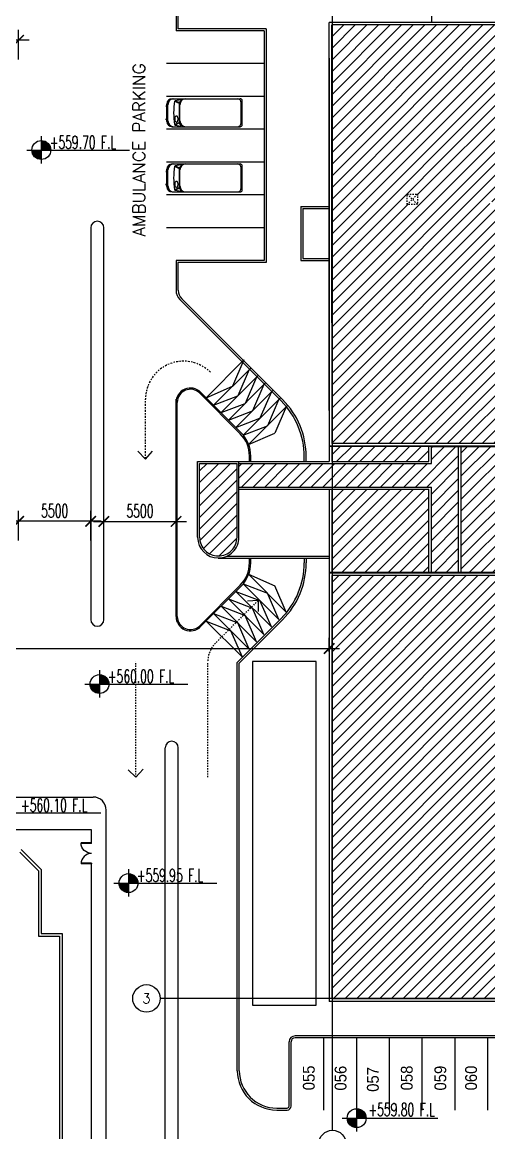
# Model space of a CAD drawing. Extents: x -708 to -403, y -916 to -561.
# Drawn here: x -593.6 to -558, y -784.3 to -699.7 of the extents above; entities that cross this region are included whole.
import ezdxf
from ezdxf.enums import TextEntityAlignment as Align

# ---------------------------------------------------------------- set-up
doc = ezdxf.new("R2010")
doc.units = 0
doc.header["$LTSCALE"] = 0.2
doc.header["$MEASUREMENT"] = 0
doc.header["$PDMODE"] = 3
doc.header["$PDSIZE"] = 5
for name, pattern in [('CENTER2', [1.125, 0.75, -0.125, 0.125, -0.125]), ('CENTERX2', [4, 2.5, -0.5, 0.5, -0.5]), ('DASHED2', [0.375, 0.25, -0.125]), ('HIDDEN', [0.375, 0.25, -0.125])]:
    doc.linetypes.add(name, pattern=pattern)
doc.layers.get('0').update_dxf_attribs({"color": 11, "linetype": 'CONTINUOUS'})
doc.layers.get('Defpoints').update_dxf_attribs({"linetype": 'CONTINUOUS'})
for name, color, linetype in [('AX', 8, 'CONTINUOUS'), ('AX-CR', 2, 'CONTINUOUS'), ('AX-TXT', 2, 'CONTINUOUS'), ('AXES', 11, 'CENTERX2'), ('AXIS', 11, 'CENTER2'), ('CURB', 9, 'CONTINUOUS'), ('dimsite', 4, 'CONTINUOUS'), ('DOOR', 4, 'CONTINUOUS'), ('EJ', 9, 'CONTINUOUS'), ('FENCE', 3, 'HIDDEN'), ('HATCH', 11, 'CONTINUOUS'), ('Landscape', 3, 'CONTINUOUS'), ('Level', 2, 'CONTINUOUS'), ('ParkLine', 11, 'CONTINUOUS'), ('Prapet', 2, 'CONTINUOUS'), ('PROJ-L', 3, 'CONTINUOUS'), ('Ptext', 11, 'CONTINUOUS'), ('Ramp', 7, 'CONTINUOUS'), ('ROOF', 2, 'CONTINUOUS'), ('SHAFT', 7, 'CONTINUOUS'), ('SLOPE', 8, 'CONTINUOUS'), ('TEXT', 4, 'CONTINUOUS'), ('WALKWAYS', 9, 'CONTINUOUS')]:
    doc.layers.add(name, color=color, linetype=linetype)
doc.styles.add('EBORD3', font='romant', dxfattribs={"height": 0.2})
doc.styles.add('ROMANS', font='ROMANS.SHX', dxfattribs={"width": 0.6})
doc.styles.add('TTXT', font='swisse.ttf', dxfattribs={"width": 0.6})
doc.linetypes.add('FENCELINE1', pattern='A,0.25,-0.1,[133,ltypeshp.shx,S=0.1,R=0,X=-0.1,Y=0],-0.1,1', length=1.45)
doc.dimstyles.new('1-500', dxfattribs={"dimscale": 2, "dimtxt": 0.5, "dimasz": 0.4, "dimexe": 0.4, "dimexo": 0.03, "dimgap": 0.15, "dimtad": 1, "dimdec": 0, "dimlfac": 1000, "dimzin": 13, "dimdsep": 46, "dimtxsty": 'ROMANS', "dimblk": 'ARCHTICK', "dimcen": 0.09, "dimdle": 0.4, "dimclrd": 256, "dimclre": 256, "dimclrt": 2, "dimadec": 0, "dimazin": 0, "dimtfac": 1, "dimtdec": 0, "dimtofl": 0, "dimtmove": 2, "dimatfit": 3, "dimldrblk": 'CLOSEDBLANK', "dimfxl": 0, "dimtolj": 1, "dimtzin": 0, "dimlwd": -1, "dimlwe": -1, "dimarcsym": 0})
pattern_1 = [(45, (584.9421, 779.36706), (-0.44194174, 0.44194174), [])]

# ---------------------------------------------------------------- blocks, each defined once
blk = doc.blocks.new('AXU')
at = {"layer": 'AX-CR'}
blk.add_circle((0, 350), 350, dxfattribs=at)
at = {"layer": 'AX-TXT', "style": 'ROMANS'}
blk.add_attdef('AX', text='', height=250, dxfattribs=at).set_placement((0, 350), align=Align.MIDDLE)
blk = doc.blocks.new('AXL')
at = {"layer": 'AX-CR'}
blk.add_circle((-350, 0), 350, dxfattribs=at)
at = {"layer": 'AX-TXT', "style": 'ROMANS'}
blk.add_attdef('AX', text='', height=250, dxfattribs=at).set_placement((-350, 0), align=Align.MIDDLE)
blk = doc.blocks.new('*X15')
at = {"color": 0}
for p, q in [((36.82, 28.25), (36.9, 28.33)), ((36.82, 28.27), (36.87, 28.33)), ((36.82, 28.3), (36.84, 28.33)), ((36.82, 28.22), (36.92, 28.32)), ((36.82, 28.19), (36.92, 28.29)), ((36.82, 28.16), (36.92, 28.26)), ((36.82, 28.13), (36.92, 28.23)), ((36.84, 28.13), (36.92, 28.2)), ((36.87, 28.13), (36.92, 28.18)), ((36.9, 28.13), (36.92, 28.15))]:
    blk.add_line(p, q, dxfattribs=at)
blk = doc.blocks.new('*X14')
at = {"color": 0}
for p, q in [((36.82, 29.91), (36.91, 30.01)), ((36.82, 29.94), (36.88, 30.01)), ((36.82, 29.97), (36.86, 30.01)), ((36.82, 30), (36.83, 30.01)), ((36.82, 29.89), (36.92, 29.99)), ((36.82, 29.86), (36.92, 29.96)), ((36.82, 29.83), (36.92, 29.93)), ((36.82, 29.81), (36.92, 29.9)), ((36.85, 29.81), (36.92, 29.87)), ((36.88, 29.81), (36.92, 29.84)), ((36.91, 29.81), (36.92, 29.82))]:
    blk.add_line(p, q, dxfattribs=at)
blk = doc.blocks.new('A$C2C2F0F2F')
at = {"layer": 'DOOR'}
for p, q in [((0.1, 1.64), (0, 1.64)), ((0, 1.44), (0, 1.64)), ((0.1, 1.44), (0, 1.44)), ((0, 0.2), (0, 1.44)), ((0, 0), (0, 0.2)), ((0.1, 0.2), (0, 0.2)), ((0.1, 0), (0, 0)), ((0.02, 0.2), (0.02, 1.44)), ((0.08, 0.2), (0.08, 1.44)), ((0.1, 1.44), (0.1, 1.64)), ((0.1, 0.2), (0.1, 1.44)), ((0.1, 0), (0.1, 0.2))]:
    blk.add_line(p, q, dxfattribs=at)
blk.add_arc((0, 0), 1.64, 0, 90, dxfattribs=at)
at = {"layer": 'DOOR', "color": 11, "extrusion": (0, 0, -1), "zscale": -1}
for name, p in [('*X14', (-36.92, -28.37)), ('*X15', (-36.92, -28.13))]:
    blk.add_blockref(name, p, dxfattribs=at)
blk = doc.blocks.new('Vtvanp')
for p, q in [((0.406, 1.067), (5.588, 1.067)), ((0.588, 0.893), (0.923, 0.734)), ((0.61, 0.939), (1.107, 1.017)), ((0.61, 0.939), (0.945, 0.779)), ((1.045, 0.886), (0.945, 0.779)), ((1.107, 1.017), (1.045, 0.886)), ((5.74, -0.914), (5.74, 0.914)), ((0, 0.549), (-0.061, 0.549)), ((-0.061, 0.549), (-0.061, 0.453)), ((-0.061, 0.453), (0, 0.453)), ((0, -0.66), (0, 0.66)), ((0.076, -0.61), (0.076, 0.61)), ((0.923, 0.734), (0.923, -0.734)), ((0.991, -0.61), (0.991, 0.61)), ((5.664, -0.762), (5.664, 0.762)), ((-0.061, -0.453), (0, -0.453)), ((-0.061, -0.549), (-0.061, -0.453)), ((0, -0.549), (-0.061, -0.549)), ((0.588, -0.893), (0.923, -0.734)), ((0.61, -0.939), (0.945, -0.779)), ((1.045, -0.886), (0.945, -0.779)), ((0.406, -1.067), (5.588, -1.067)), ((0.61, -0.939), (1.107, -1.017)), ((1.107, -1.017), (1.045, -0.886))]:
    blk.add_line(p, q)
blk.add_lwpolyline([(0.724, -0.257, 0.15854), (0.679, -0.272, 0.106465), (0.632, -0.324, 0.07162), (0.601, -0.402, 0.071565), (0.594, -0.486, 0.057969), (0.604, -0.578, 0.07162), (0.632, -0.648, 0.106465), (0.679, -0.701, 0.15854), (0.724, -0.716, 0.15854), (0.77, -0.701, 0.106465), (0.817, -0.648, 0.07162), (0.844, -0.578, 0.057969), (0.855, -0.486, 0.057969), (0.844, -0.394, 0.07162), (0.817, -0.324, 0.106465), (0.77, -0.272, 0.15854)], format="xyb", close=True)
for centre, radius, start, end in [((0.406, 0.66), 0.406, 90, 180), ((0.533, 0.61), 0.457, 90, 180), ((5.779, 0), 5.267, 170.24237, 189.75763), ((1.448, 0.61), 0.457, 90, 180), ((5.359, 0.762), 0.305, 0, 90), ((5.588, 0.914), 0.152, 0, 90), ((0.406, -0.66), 0.406, 180, 270), ((0.533, -0.61), 0.457, 180, 270), ((1.448, -0.61), 0.457, 180, 270), ((5.359, -0.762), 0.305, 270, 0), ((5.588, -0.914), 0.152, 270, 0)]:
    blk.add_arc(centre, radius, start, end)
blk = doc.blocks.new('_ARCHTICK')
at = {"color": 0, "linetype": 'ByBlock', "const_width": 0.15}
blk.add_lwpolyline([(-0.5, -0.5), (0.5, 0.5)], dxfattribs=at)
blk = doc.blocks.new('*D205')
at = {"layer": 'Defpoints', "color": 0}
for p in [(-581.867, -737.741), (-587.367, -739.272), (-581.867, -739.272)]:
    blk.add_point(p, dxfattribs=at)
at = {"layer": 'dimsite'}
for p, q in [((-587.367, -739.212), (-587.367, -736.941)), ((-581.867, -739.212), (-581.867, -736.941)), ((-588.167, -737.741), (-581.067, -737.741))]:
    blk.add_line(p, q, dxfattribs=at)
at = {"layer": 'dimsite', "xscale": 0.8, "yscale": 0.8, "zscale": 0.8, "rotation": 180}
blk.add_blockref('_ARCHTICK', (-587.367, -737.741), dxfattribs=at)
at = {"layer": 'dimsite', "xscale": 0.8, "yscale": 0.8, "zscale": 0.8}
blk.add_blockref('_ARCHTICK', (-581.867, -737.741), dxfattribs=at)
at = {"layer": 'dimsite', "color": 2, "insert": (-584.617, -736.941), "char_height": 1, "attachment_point": 5, "style": 'ROMANS'}
blk.add_mtext('\\A1;5500', dxfattribs=at)
blk = doc.blocks.new('_ClosedBlank')
at = {"color": 0, "linetype": 'ByBlock', "lineweight": -2}
for p, q in [((-1, 0.17), (0, 0)), ((-1, 0.17), (-1, -0.17)), ((0, 0), (-1, -0.17))]:
    blk.add_line(p, q, dxfattribs=at)
blk = doc.blocks.new('*D208')
at = {"layer": 'Defpoints', "color": 0}
for p in [(-593.867, -737.726), (-593.867, -739.256), (-588.367, -739.256)]:
    blk.add_point(p, dxfattribs=at)
at = {"layer": 'dimsite'}
for p, q in [((-593.867, -739.196), (-593.867, -736.926)), ((-588.367, -739.196), (-588.367, -736.926)), ((-587.567, -737.726), (-594.667, -737.726))]:
    blk.add_line(p, q, dxfattribs=at)
at = {"layer": 'dimsite', "xscale": 0.8, "yscale": 0.8, "zscale": 0.8, "rotation": 180}
blk.add_blockref('_ARCHTICK', (-593.867, -737.726), dxfattribs=at)
at = {"layer": 'dimsite', "xscale": 0.8, "yscale": 0.8, "zscale": 0.8}
blk.add_blockref('_ARCHTICK', (-588.367, -737.726), dxfattribs=at)
at = {"layer": 'dimsite', "color": 2, "insert": (-591.117, -736.926), "char_height": 1, "attachment_point": 5, "style": 'ROMANS'}
blk.add_mtext('\\A1;5500', dxfattribs=at)
blk = doc.blocks.new('*D256')
at = {"layer": 'Defpoints', "color": 0}
for p in [(-596.767, -701.086), (-596.767, -702.617), (-593.867, -702.617)]:
    blk.add_point(p, dxfattribs=at)
at = {"layer": 'dimsite'}
for p, q in [((-596.767, -702.557), (-596.767, -700.286)), ((-593.867, -702.557), (-593.867, -700.286)), ((-593.067, -701.086), (-597.567, -701.086))]:
    blk.add_line(p, q, dxfattribs=at)
at = {"layer": 'dimsite', "xscale": 0.8, "yscale": 0.8, "zscale": 0.8, "rotation": 180}
blk.add_blockref('_ARCHTICK', (-596.767, -701.086), dxfattribs=at)
at = {"layer": 'dimsite', "xscale": 0.8, "yscale": 0.8, "zscale": 0.8}
blk.add_blockref('_ARCHTICK', (-593.867, -701.086), dxfattribs=at)
at = {"layer": 'dimsite', "color": 2, "insert": (-595.317, -700.286), "char_height": 1, "attachment_point": 5, "style": 'ROMANS'}
blk.add_mtext('\\A1;2900', dxfattribs=at)
blk = doc.blocks.new('*D283')
at = {"layer": 'Defpoints', "color": 0}
for p in [(-683.192, -746.068), (-570.192, -747.407), (-570.192, -747.732)]:
    blk.add_point(p, dxfattribs=at)
at = {"layer": 'dimsite'}
for p, q in [((-683.192, -746.128), (-683.192, -748.207)), ((-570.192, -747.672), (-570.192, -746.607)), ((-683.992, -747.407), (-569.392, -747.407))]:
    blk.add_line(p, q, dxfattribs=at)
at = {"layer": 'dimsite', "xscale": 0.8, "yscale": 0.8, "zscale": 0.8, "rotation": 180}
blk.add_blockref('_ARCHTICK', (-683.192, -747.407), dxfattribs=at)
at = {"layer": 'dimsite', "xscale": 0.8, "yscale": 0.8, "zscale": 0.8}
blk.add_blockref('_ARCHTICK', (-570.192, -747.407), dxfattribs=at)
at = {"layer": 'dimsite', "color": 2, "insert": (-626.692, -746.607), "char_height": 1, "attachment_point": 5, "style": 'ROMANS'}
blk.add_mtext('\\A1;113000', dxfattribs=at)
blk = doc.blocks.new('A$C65A359D9')
at = {"layer": 'HATCH'}
h = blk.add_hatch(dxfattribs=at)
h.set_pattern_fill('ANSI31', color=256, scale=5, style=0)
h.set_pattern_definition(pattern_1)
h.paths.add_polyline_path([(45.9, 69.965), (46.2, 69.965), (46.2, 79.441), (15, 79.441), (15, 47.565), (46.2, 47.565), (46.2, 57.165), (45.9, 57.165)])
h.paths.add_polyline_path([(27, 65.465), (27, 66.565), (29.3, 66.565), (29.3, 65.465)], flags=16)
h.paths.add_polyline_path([(29.86, 55.15, -1), (28.42, 55.15, -1)], flags=16)
h.paths.add_polyline_path([(29.14, 55.502, -0.414214), (29.492, 55.15), (29.14, 55.15), (29.14, 54.798, -0.414214), (28.788, 55.15), (29.14, 55.15)], flags=0)
h.paths.add_polyline_path([(27.15, 65.615), (27.15, 66.415), (29.15, 66.415), (29.15, 65.615)], flags=0)
h.paths.add_polyline_path([(21.5, 65.765), (20.7, 65.765), (20.7, 66.565), (21.5, 66.565)], flags=16)
h.paths.add_polyline_path([(32.31, 73.165), (32.31, 73.965), (33.11, 73.965), (33.11, 73.165)], flags=16)
h.paths.add_polyline_path([(73.82, 79.441), (46.22, 79.441), (46.22, 69.965), (54.72, 69.965), (54.72, 57.165), (46.22, 57.165), (46.22, 47.565), (73.065, 47.565), (73.82, 47.565)])
h.paths.add_polyline_path([(62.33, 72.965), (62.33, 73.765), (63.13, 73.765), (63.13, 72.965)], flags=16)
h.paths.add_polyline_path([(54.52, 69.765), (46.22, 69.765), (46.22, 57.365), (54.52, 57.365)])
h.paths.add_polyline_path([(29.639, 54.987), (36.681, 54.987), (36.681, 56.487), (29.639, 56.487)], flags=24)
h.paths.add_polyline_path([(37.764, 74.747), (56.519, 74.747), (56.519, 77.597), (37.764, 77.597)], flags=9)
h.paths.add_polyline_path([(39.929, 71.58), (51.9, 71.58), (51.9, 74.431), (39.929, 74.431)], flags=9)
h = blk.add_hatch(dxfattribs=at)
h.set_pattern_fill('ANSI31', color=256, scale=5, style=0)
h.set_pattern_definition(pattern_1)
h.paths.add_polyline_path([(22.35, 47.345), (15, 47.345), (15, 46.2), (22.35, 46.2)], flags=17)
h.paths.add_polyline_path([(24.6, 47.345), (22.55, 47.345), (22.55, 46.05), (15, 46.05), (15, 44.25), (22.55, 44.25), (22.55, 37.745), (24.6, 37.745)])
h.paths.add_polyline_path([(22.35, 44.1), (15, 44.1), (15, 37.745), (22.35, 37.745)])
h.paths.add_polyline_path([(15, 46.05), (7.875, 46.05), (7.875, 44.25), (15, 44.25)])
h.paths.add_polyline_path([(36.35, 47.345), (24.8, 47.345), (24.8, 37.745), (36.35, 37.745)])
h.paths.add_polyline_path([(42.6, 47.195), (36.55, 47.195), (36.55, 37.995), (42.6, 37.995)])
h.paths.add_polyline_path([(46.2, 47.345), (42.85, 47.345), (42.85, 37.745), (46.2, 37.745)])
h.paths.add_polyline_path([(52.37, 47.345), (46.22, 47.345), (46.22, 37.745), (52.37, 37.745)])
h.paths.add_polyline_path([(64.02, 47.345), (53.82, 47.345), (53.82, 46.145), (52.57, 46.145), (52.57, 37.745), (64.02, 37.745)])
h.paths.add_polyline_path([(66.17, 44.25), (73.82, 44.25), (73.82, 46.05), (66.17, 46.05), (66.17, 47.345), (64.12, 47.345), (64.12, 37.745), (66.17, 37.745)])
h.paths.add_polyline_path([(70.12, 40.923), (66.37, 44.1), (66.37, 37.745)], flags=17)
h.paths.add_polyline_path([(73.82, 44.058), (73.82, 44.1), (66.37, 44.1), (70.12, 40.923)], flags=17)
h.paths.add_polyline_path([(73.82, 44.058), (70.12, 40.923), (73.82, 37.787)])
h.paths.add_polyline_path([(70.12, 40.923), (66.37, 37.745), (73.82, 37.745), (73.82, 37.787)])
h = blk.add_hatch(dxfattribs=at)
h.set_pattern_fill('ANSI31', color=256, scale=5, style=0)
h.set_pattern_definition(pattern_1)
h.paths.add_polyline_path([(7.725, 46.05), (4.875, 46.05), (4.875, 40.424, 0.414214), (6.3, 38.999, 0.414214), (7.725, 40.424)])
h = blk.add_hatch(dxfattribs=at)
h.set_pattern_fill('ANSI31', color=256, scale=5, style=0)
h.set_pattern_definition(pattern_1)
h.paths.add_polyline_path([(46.2, 37.525), (15, 37.525), (15, 5.305), (46.2, 5.305)])
h.paths.add_polyline_path([(28.15, 23.225), (29.556, 23.225), (30.075, 23.225), (30.075, 20.85), (28.15, 20.85)], flags=16)
h.paths.add_polyline_path([(28.3, 23.075), (29.925, 23.075), (29.925, 21), (28.3, 21)], flags=0)
h.paths.add_polyline_path([(38.45, 24.625), (41.5, 24.625), (41.5, 23.25), (38.45, 23.25)], flags=16)
h.paths.add_polyline_path([(38.6, 24.475), (41.35, 24.475), (41.35, 23.4), (38.6, 23.4)], flags=0)
h.paths.add_polyline_path([(39.05, 28.1), (39.05, 29.2), (40.15, 29.2), (40.15, 28.1)], flags=16)
h.paths.add_polyline_path([(39.2, 28.25), (39.2, 29.05), (40, 29.05), (40, 28.25)], flags=0)
h.paths.add_polyline_path([(36.492, 9.813, -1), (35.052, 9.813, -1)], flags=16)
h.paths.add_polyline_path([(35.772, 10.165, -0.414214), (36.124, 9.813), (35.772, 9.813), (35.772, 9.462, -0.414214), (35.42, 9.813), (35.772, 9.813)], flags=0)
h.paths.add_polyline_path([(73.82, 37.525), (46.22, 37.525), (46.22, 5.305), (73.82, 5.305)])
h.paths.add_polyline_path([(52.32, 24.6), (55.49, 24.6), (55.49, 23.076), (52.32, 23.076)], flags=16)
h.paths.add_polyline_path([(55.34, 23.225), (55.34, 23.225), (55.338, 23.226), (55.338, 23.226)], flags=0)
h.paths.add_polyline_path([(55.34, 24.45), (55.34, 24.45)], flags=0)
h.paths.add_polyline_path([(45.95, 5.305), (42.85, 5.305), (42.85, 3), (45.95, 3)])
h.paths.add_polyline_path([(45.95, 2.85), (40.324, 2.85, 0.411701), (38.9, 1.437, 0.41673), (40.324, 0), (45.95, 0)])
h.paths.add_polyline_path([(36.271, 9.651), (43.313, 9.651), (43.313, 11.151), (36.271, 11.151)], flags=24)
h.paths.add_polyline_path([(40.143, 23.486), (40.143, 24.444), (39.843, 24.444), (39.843, 23.486)], flags=8)
h.paths.add_polyline_path([(29.235, 21.627), (29.235, 22.584), (28.935, 22.584), (28.935, 21.627)], flags=8)
h.paths.add_polyline_path([(54.058, 23.445), (54.058, 24.402), (53.758, 24.402), (53.758, 23.445)], flags=8)
h.paths.add_polyline_path([(40.449, -0.292), (40.449, 2.151), (41.949, 2.151), (41.949, -0.292)], flags=9)
at = {"layer": 'HATCH', "linetype": 'DASHED2'}
for p, q in [((9.327, 35.604), (6.086, 32.363)), ((0, 22.148), (0, 30.949)), ((5.5, 22.148), (5.5, 30.949))]:
    blk.add_line(p, q, dxfattribs=at)
blk.add_arc((7.5, 30.949), 2, 135, 180, dxfattribs=at)
blk = doc.blocks.new('A$C4FC02F7F')
at = {"layer": 'Prapet'}
for p, q in [((31.1152, 0), (32.7152, 0)), ((31.3152, 0.2), (32.9152, 0.2))]:
    blk.add_line(p, q, dxfattribs=at)
at = {"layer": 'dimsite'}
dim = blk.add_linear_dim(base=(26.7, 68.2362), p1=(29.6, 66.7058), p2=(26.7, 66.7058), angle=180, dimstyle='1-500', dxfattribs=at)
dim.commit()
dim.dimension.update_dxf_attribs({"geometry": '*D256', "text_midpoint": (28.15, 69.0362), "insert": (623.4671, 769.3226)})

msp = doc.modelspace()

# ---------------------------------------------------------------- linework, layer by layer
at = {"layer": 'AXES', "ltscale": 1500}
for p, q in [((-569.9421, -784.1041), (-569.9421, -646.3848)), ((-491.6406, -774.0621), (-583.0705, -774.0621))]:
    msp.add_line(p, q, dxfattribs=at)
at = {"layer": 'AXIS'}
msp.add_line((-584.1921, -732.9857), (-584.1921, -728.4305), dxfattribs=at)
msp.add_arc((-581.2921, -728.4305), 2.9, 45, 180, dxfattribs=at)
at = {"layer": 'CURB'}
for p, q in [((-581.8671, -683.3071), (-581.8671, -700.3721)), ((-581.7171, -683.3071), (-581.7171, -700.2112)), ((-574.9921, -700.2112), (-581.7171, -700.2112)), ((-574.9921, -700.2112), (-574.9921, -718.0221)), ((-575.1421, -700.3721), (-581.8671, -700.3721)), ((-575.1421, -700.3612), (-575.1421, -717.8721)), ((-575.1421, -717.8721), (-581.8671, -717.8721)), ((-581.8671, -717.8721), (-581.8671, -720.1341)), ((-574.9921, -718.0221), (-581.7171, -718.0221)), ((-581.7152, -720.1341), (-581.7152, -718.0221)), ((-573.8495, -728.5602), (-581.5684, -720.8412)), ((-573.7434, -728.4542), (-581.4184, -720.7791)), ((-576.97, -731.0565), (-580.06, -727.9666)), ((-576.8993, -730.9858), (-579.9893, -727.8958)), ((-581.8671, -744.9705), (-581.8671, -728.4305)), ((-581.7671, -744.9705), (-581.7671, -728.6737)), ((-576.2671, -733.1671), (-576.2671, -732.7536)), ((-576.1671, -733.1671), (-576.1671, -732.7536)), ((-572.0921, -733.1671), (-572.0921, -732.8029)), ((-571.9421, -733.1671), (-571.9421, -732.8029)), ((-576.2671, -740.8906), (-576.2671, -740.5205)), ((-576.1671, -740.8906), (-576.1671, -740.5205)), ((-572.0921, -740.5205), (-572.0921, -740.8812)), ((-571.9421, -740.5205), (-571.9421, -740.8812)), ((-576.97, -742.5876), (-580.06, -745.6776)), ((-576.8993, -742.6583), (-579.9893, -745.7483)), ((-573.8495, -745.1239), (-577.1921, -748.4665)), ((-573.7434, -745.23), (-577.0421, -748.5287)), ((-577.1921, -779.5634), (-577.1921, -748.4665)), ((-577.0421, -779.5634), (-577.0421, -748.5287)), ((-625.4671, -758.7221), (-588.1921, -758.7221)), ((-548.4921, -776.9134), (-572.7921, -776.9134)), ((-548.4921, -777.0634), (-572.7921, -777.0634)), ((-573.2421, -782.2634), (-573.2421, -777.3634)), ((-573.0921, -782.2634), (-573.0921, -777.3634)), ((-574.1921, -782.4134), (-573.3921, -782.4134)), ((-574.1921, -782.5634), (-573.3921, -782.5634))]:
    msp.add_line(p, q, dxfattribs=at)
msp.add_lwpolyline([(-588.3671, -745.2136, 1), (-587.3671, -745.2136), (-587.3671, -715.3721, 1), (-588.3671, -715.3721)], format="xyb", close=True, dxfattribs=at)
for centre, radius, start, end in [((-580.8671, -720.1341), 1, 180, 225), ((-580.7171, -720.072), 1, 183.562198, 225), ((-580.7671, -728.6737), 1.1, 45, 180), ((-580.7671, -728.6737), 1, 45, 180), ((-578.0921, -732.8029), 6, 0, 45), ((-578.0921, -732.8029), 6.15, 0, 45), ((-578.6671, -732.7536), 2.4, 0, 45), ((-578.6671, -732.7536), 2.5, 0, 45), ((-578.6671, -740.8906), 2.4, 315, 0), ((-578.6671, -740.8906), 2.5, 315, 0), ((-578.0921, -740.8812), 6, 315, 0), ((-578.0921, -740.8812), 6.15, 315, 0), ((-580.7671, -744.9705), 1.1, 180, 315), ((-580.7671, -744.9705), 1, 180, 315), ((-588.1921, -759.7221), 1, 0, 90), ((-572.7921, -777.3634), 0.45, 90, 180), ((-572.7921, -777.3634), 0.3, 90, 180), ((-574.1921, -779.5634), 3, 180, 270), ((-574.1921, -779.5634), 2.85, 180, 270), ((-573.3921, -782.2634), 0.15, 270, 0), ((-573.3921, -782.2634), 0.3, 270, 0)]:
    msp.add_arc(centre, radius, start, end, dxfattribs=at)
at = {"layer": 'EJ', "color": 8}
for p, q in [((-560.1421, -699.7263), (-570.1921, -699.7263)), ((-548.5921, -699.7263), (-560.1421, -699.7263)), ((-560.1421, -741.6421), (-542.0921, -741.6421))]:
    msp.add_line(p, q, dxfattribs=at)
at = {"layer": 'EJ'}
for p, q in [((-510.8721, -732.0021), (-570.1921, -732.0021)), ((-511.8767, -732.0021), (-570.1921, -732.0021)), ((-510.8721, -732.0221), (-570.1921, -732.0221)), ((-548.5921, -732.0021), (-560.1421, -732.0021)), ((-548.5921, -732.0221), (-560.1421, -732.0221)), ((-510.8721, -741.6221), (-570.1921, -741.6221)), ((-510.8721, -741.6421), (-570.1921, -741.6421))]:
    msp.add_line(p, q, dxfattribs=at)
at = {"layer": 'EJ', "color": 7}
for p, q in [((-560.1421, -732.0021), (-562.3921, -732.0021)), ((-560.1421, -732.0221), (-562.3921, -732.0221))]:
    msp.add_line(p, q, dxfattribs=at)
at = {"layer": 'FENCE', "linetype": 'FENCELINE1'}
for p, q in [((-588.3073, -761.2176), (-630.6921, -761.2176)), ((-588.3073, -762.2176), (-588.3073, -761.2176)), ((-588.3073, -803.082), (-588.3073, -763.8176))]:
    msp.add_line(p, q, dxfattribs=at)
at = {"layer": 'HATCH', "linetype": 'DASHED2'}
for p, q in [((-575.615, -743.763), (-578.8563, -747.0043)), ((-584.9421, -757.2194), (-584.9421, -748.4185)), ((-579.4421, -757.2194), (-579.4421, -748.4185))]:
    msp.add_line(p, q, dxfattribs=at)
msp.add_arc((-577.4421, -748.4185), 2, 135, 180, dxfattribs=at)
at = {"layer": 'Landscape'}
msp.add_lwpolyline([(-571.1921, -774.5621), (-571.1921, -748.3924), (-576.0421, -748.3924), (-576.0421, -774.5621)], close=True, dxfattribs=at)
at = {"layer": 'Level'}
for p, q in [((-592.1363, -708.3856), (-592.1363, -710.4757)), ((-593.2541, -709.4513), (-585.4051, -709.4513)), ((-587.7011, -749.054), (-587.7011, -751.1442)), ((-588.819, -750.1197), (-580.97, -750.1197)), ((-595.4427, -759.9368), (-587.5937, -759.9368)), ((-585.4862, -764.2119), (-585.4862, -766.302)), ((-586.6041, -765.2776), (-578.7551, -765.2776)), ((-568.0932, -782.1151), (-568.0932, -784.2052)), ((-569.211, -783.1808), (-561.8948, -783.1808))]:
    msp.add_line(p, q, dxfattribs=at)
at = {"layer": 'Level', "const_width": 0.7037}
for points in [[(-591.7844, -709.4513, 0.4142136), (-592.1363, -709.0994, 0.4142136)], [(-592.4881, -709.4513, 0.4142136), (-592.1363, -709.8031)], [(-588.053, -750.1197, 0.4142136), (-587.7011, -750.4716)], [(-587.3493, -750.1197, 0.4142136), (-587.7011, -749.7679, 0.4142136)], [(-585.1344, -765.2776, 0.4142136), (-585.4862, -764.9257, 0.4142136)], [(-585.8381, -765.2776, 0.4142136), (-585.4862, -765.6294)], [(-568.445, -783.1808, 0.4142136), (-568.0932, -783.5326)], [(-567.7413, -783.1808, 0.4142136), (-568.0932, -782.8289, 0.4142136)]]:
    msp.add_lwpolyline(points, format="xyb", dxfattribs=at)
at = {"layer": 'Level'}
for centre in [(-592.1363, -709.4513), (-587.7011, -750.1197), (-585.4862, -765.2776), (-568.0932, -783.1808)]:
    msp.add_circle(centre, 0.72, dxfattribs=at)
at = {"layer": 'ParkLine'}
for p, q in [((-575.1421, -702.8721), (-582.5921, -702.8721)), ((-575.1421, -705.3721), (-582.5921, -705.3721)), ((-575.1421, -707.8721), (-582.5921, -707.8721)), ((-575.1421, -710.3721), (-582.5921, -710.3721)), ((-575.1421, -712.8721), (-582.5921, -712.8721)), ((-575.1421, -715.3721), (-582.5921, -715.3721)), ((-570.5921, -782.5634), (-570.5921, -777.0634)), ((-568.0921, -782.5634), (-568.0921, -777.0634)), ((-565.5921, -782.5634), (-565.5921, -777.0634)), ((-563.0921, -782.5634), (-563.0921, -777.0634)), ((-560.5921, -782.5634), (-560.5921, -777.0634)), ((-558.0921, -782.5634), (-558.0921, -777.0634))]:
    msp.add_line(p, q, dxfattribs=at)
at = {"layer": 'Prapet'}
for p, q in [((-592.1519, -764.2534), (-593.6833, -762.7221)), ((-592.3519, -764.3363), (-593.7661, -762.9221)), ((-592.3519, -764.3363), (-592.3519, -769.3226)), ((-592.1519, -764.2534), (-592.1519, -769.1226)), ((-592.3519, -769.3226), (-590.7519, -769.3226)), ((-592.1519, -769.1226), (-590.5519, -769.1226)), ((-590.7519, -769.3226), (-590.7519, -784.9221)), ((-590.5519, -769.1226), (-590.5519, -785.1221))]:
    msp.add_line(p, q, dxfattribs=at)
at = {"layer": 'PROJ-L', "linetype": 'Continuous'}
for p, q in [((-572.3421, -713.7521), (-570.1921, -713.7521)), ((-572.3421, -713.7521), (-572.3421, -717.8521)), ((-572.3421, -713.7521), (-572.3421, -717.8521)), ((-572.3421, -713.7521), (-570.1921, -713.7521)), ((-572.1921, -713.9021), (-570.1921, -713.9021)), ((-572.1921, -713.9021), (-572.1921, -717.7021)), ((-572.1921, -713.9021), (-572.1921, -717.7021)), ((-572.1921, -713.9021), (-570.1921, -713.9021)), ((-572.3421, -717.8521), (-570.1921, -717.8521)), ((-572.3421, -717.8521), (-570.1921, -717.8521)), ((-572.1921, -717.7021), (-570.1921, -717.7021)), ((-572.1921, -717.7021), (-570.1921, -717.7021))]:
    msp.add_line(p, q, dxfattribs=at)
at = {"layer": 'ROOF', "color": 7}
for p, q in [((-562.3921, -698.4113), (-562.3921, -699.7263)), ((-562.5921, -733.1671), (-562.5921, -732.0221)), ((-562.3921, -733.3171), (-562.3921, -732.0221)), ((-560.3421, -732.0221), (-560.3421, -741.6221)), ((-560.1421, -732.0221), (-560.1421, -741.6221)), ((-577.0671, -733.1671), (-570.1921, -733.1671)), ((-577.0671, -733.3171), (-562.3921, -733.3171)), ((-577.0671, -735.1171), (-562.3921, -735.1171)), ((-577.0671, -735.2671), (-562.5921, -735.2671)), ((-562.5921, -741.6221), (-562.5921, -735.2671)), ((-562.3921, -741.6221), (-562.3921, -735.1171)), ((-578.6421, -740.5205), (-570.1921, -740.5205)), ((-577.9775, -740.3705), (-570.1921, -740.3705)), ((-562.3921, -741.6221), (-562.5921, -741.6221))]:
    msp.add_line(p, q, dxfattribs=at)
at = {"layer": 'ROOF'}
for p, q in [((-570.1921, -729.281), (-570.1921, -699.7263)), ((-569.9921, -722.606), (-569.9921, -699.9263)), ((-570.1921, -702.4474), (-570.1921, -732.0021)), ((-569.9921, -709.1224), (-569.9921, -731.8021)), ((-570.1921, -732.0221), (-570.1921, -733.1671)), ((-511.8767, -731.8021), (-569.9921, -731.8021)), ((-562.5921, -732.0221), (-569.9921, -732.0221)), ((-569.9921, -732.0221), (-569.9921, -733.1671)), ((-562.3921, -732.0221), (-518.7221, -732.0221)), ((-580.2171, -738.9426), (-580.2171, -733.1671)), ((-580.2171, -733.1671), (-577.0671, -733.1671)), ((-577.0671, -738.9426), (-577.0671, -733.1671)), ((-569.9921, -733.1671), (-562.5921, -733.1671)), ((-580.0671, -738.9426), (-580.0671, -733.3171)), ((-580.0671, -733.3171), (-577.2171, -733.3171)), ((-577.2171, -738.9426), (-577.2171, -733.3171)), ((-570.1921, -735.2671), (-570.1921, -741.6221)), ((-569.9921, -735.2671), (-569.9921, -741.6221)), ((-570.1921, -741.6421), (-510.8721, -741.6421)), ((-570.1921, -741.6421), (-570.1921, -774.2921)), ((-569.9921, -741.8421), (-569.9921, -774.0921)), ((-511.0721, -741.8421), (-569.9921, -741.8421))]:
    msp.add_line(p, q, dxfattribs=at)
at = {"layer": 'ROOF', "linetype": 'Continuous'}
for p, q in [((-511.0721, -699.9263), (-569.9921, -699.9263)), ((-510.8721, -699.7263), (-562.3921, -699.7263)), ((-542.2421, -774.2921), (-570.1921, -774.2921)), ((-542.0921, -774.0921), (-569.9921, -774.0921))]:
    msp.add_line(p, q, dxfattribs=at)
at = {"layer": 'ROOF', "color": 6}
for p, q in [((-584.1921, -732.9857), (-584.79, -732.3921)), ((-584.1921, -732.9857), (-583.6627, -732.3881)), ((-575.615, -743.763), (-576.4121, -743.8084)), ((-575.615, -743.763), (-575.615, -744.6055)), ((-584.9421, -757.2194), (-585.5075, -756.6557)), ((-584.9421, -757.2194), (-584.3822, -756.5899))]:
    msp.add_line(p, q, dxfattribs=at)
at = {"layer": 'ROOF'}
for radius, start, end in [(1.575, 180, 270), (1.425, 179.999976, 270), (1.425, 270, 0.000025), (1.575, 270, 0.000028)]:
    msp.add_arc((-578.6421, -738.9426), radius, start, end, dxfattribs=at)
at = {"layer": 'SHAFT', "linetype": 'HIDDEN'}
for p, q in [((-564.2421, -713.6021), (-563.4421, -712.8021)), ((-564.2421, -712.8021), (-563.4421, -713.6021))]:
    msp.add_line(p, q, dxfattribs=at)
msp.add_lwpolyline([(-564.2421, -713.6021), (-564.2421, -712.8021), (-563.4421, -712.8021), (-563.4421, -713.6021)], close=True, dxfattribs=at)
at = {"layer": 'SLOPE'}
for p, q in [((-579.5672, -728.318), (-576.6857, -725.4365)), ((-576.6857, -725.4365), (-577.5607, -727.4429)), ((-579.0073, -728.8895), (-576.173, -726.0552)), ((-576.2909, -726.1731), (-577.1659, -728.1795)), ((-578.4358, -729.4493), (-575.6074, -726.6209)), ((-577.8701, -730.015), (-575.0417, -727.1866)), ((-575.7252, -726.7387), (-576.6002, -728.7452)), ((-575.1595, -727.3044), (-576.0346, -729.3108)), ((-579.5672, -728.318), (-577.5607, -727.4429)), ((-579.0073, -728.8895), (-577.1659, -728.1795)), ((-577.3044, -730.5807), (-574.476, -727.7523)), ((-574.5938, -727.8701), (-575.4689, -729.8765)), ((-578.4358, -729.4493), (-576.6002, -728.7452)), ((-576.746, -731.1537), (-573.9103, -728.318)), ((-576.3439, -731.8829), (-573.3748, -728.9138)), ((-574.0281, -728.4358), (-574.9032, -730.4422)), ((-573.4625, -729.0015), (-574.3375, -731.0079)), ((-577.8701, -730.015), (-576.0346, -729.3108)), ((-577.3044, -730.5807), (-575.4689, -729.8765)), ((-576.746, -731.1537), (-574.9032, -730.4422)), ((-576.3439, -731.8829), (-574.3375, -731.0079)), ((-576.746, -742.4904), (-574.9032, -743.2019)), ((-576.746, -742.4904), (-574.0281, -745.2083)), ((-576.3439, -741.7612), (-573.4625, -744.6426)), ((-576.3439, -741.7612), (-574.3375, -742.6362)), ((-577.3044, -743.0634), (-574.5938, -745.774)), ((-577.3044, -743.0634), (-575.4689, -743.7676)), ((-574.0281, -745.2083), (-574.9032, -743.2019)), ((-573.4625, -744.6426), (-574.3375, -742.6362)), ((-578.4358, -744.1948), (-576.6002, -744.899)), ((-578.4358, -744.1948), (-575.7252, -746.9054)), ((-577.8701, -743.6291), (-576.0346, -744.3333)), ((-577.8701, -743.6291), (-575.1595, -746.3397)), ((-574.5938, -745.774), (-575.4689, -743.7676)), ((-579.0073, -744.7546), (-577.1659, -745.4647)), ((-579.0073, -744.7546), (-576.2909, -747.4711)), ((-575.7252, -746.9054), (-576.6002, -744.899)), ((-575.1595, -746.3397), (-576.0346, -744.3333)), ((-579.5672, -745.3262), (-576.8094, -748.0839)), ((-579.5672, -745.3262), (-577.6845, -746.0775)), ((-576.2909, -747.4711), (-577.1659, -745.4647)), ((-576.8094, -748.0839), (-577.6845, -746.0775))]:
    msp.add_line(p, q, dxfattribs=at)
at = {"layer": 'WALKWAYS'}
for p, q in [((-582.6921, -811.1221), (-582.6921, -754.9708)), ((-581.6921, -811.1221), (-581.6921, -754.9708)), ((-587.1921, -811.1221), (-587.1921, -759.7221))]:
    msp.add_line(p, q, dxfattribs=at)
msp.add_arc((-582.1921, -754.9708), 0.5, 0, 180, dxfattribs=at)

# ---------------------------------------------------------------- block references
at = {"layer": 'AX', "xscale": 0.003000000000042746, "yscale": 0.003000000000042746, "zscale": 0.003}
for name, p, values in [('AXU', (-584.1206, -775.1121), {'AX': '3'}), ('AXL', (-568.8921, -785.1541), {'AX': 'M'})]:
    msp.add_blockref(name, p, dxfattribs=at).add_auto_attribs(values)
at = {"layer": 'CURB'}
for p in [(-582.5616, -706.6099), (-582.5616, -711.5786)]:
    msp.add_blockref('Vtvanp', p, dxfattribs=at)
at = {"layer": 'DOOR', "yscale": 0.4878343900066331, "zscale": 0.487834390006635}
for p, xscale, rotation in [((-588.3073, -762.2176), -0.4878343900066229, 90.40074197466146), ((-588.3073, -763.8176), 0.4878343900066229, 89.59925802533854)]:
    msp.add_blockref('A$C2C2F0F2F', p, dxfattribs=dict(at, xscale=xscale, rotation=rotation))
at = {"layer": 'Ramp'}
msp.add_blockref('A$C65A359D9', (-584.9421, -779.3671), dxfattribs=at)
at = {"layer": 'ROOF'}
msp.add_blockref('A$C4FC02F7F', (-623.4671, -769.3226), dxfattribs=at)

# ---------------------------------------------------------------- texts
at = {"layer": 'Level', "color": 2, "style": 'ROMANS', "width": 0.6}
for s, p in [('+559.70 F.L', (-591.502, -709.364)), ('+560.00 F.L', (-587.0668, -750.0324)), ('+560.10 F.L', (-593.6906, -759.8495)), ('+559.95 F.L', (-584.8519, -765.1903)), ('+559.80 F.L', (-567.1995, -783.0287))]:
    msp.add_text(s, height=1, dxfattribs=at).set_placement(p)
at = {"layer": 'Ptext', "style": 'TTXT', "width": 0.9}
for s, p in [('055', (-571.2945, -781.0577)), ('056', (-568.8719, -781.0774)), ('057', (-566.4114, -781.1727)), ('058', (-563.8227, -781.0654)), ('059', (-561.2621, -781.0742)), ('060', (-558.9213, -781.0665))]:
    msp.add_text(s, height=0.9, rotation=90, dxfattribs=at).set_placement(p)
at = {"layer": 'TEXT', "style": 'EBORD3'}
msp.add_text('AMBULANCE PARKING', height=0.932039, rotation=90, dxfattribs=at).set_placement((-584.6904, -709.4375), align=Align.MIDDLE)

# ---------------------------------------------------------------- dimensions: what is measured, and where the dimension line sits
at = {"layer": 'dimsite'}
dim = msp.add_linear_dim(base=(-593.8671, -737.7261), p1=(-588.3671, -739.2564), p2=(-593.8671, -739.2564), angle=180, dimstyle='1-500', dxfattribs=at)
dim.commit()
dim.dimension.update_dxf_attribs({"geometry": '*D208', "text_midpoint": (-591.1171, -736.9261)})
for base, p1, p2, picture, middle in [((-581.8671, -737.7415), (-587.3671, -739.2719), (-581.8671, -739.2719), '*D205', (-584.6171, -736.9415)), ((-570.1921, -747.407), (-683.1921, -746.0683), (-570.1921, -747.7321), '*D283', (-626.6921, -746.607))]:
    dim = msp.add_linear_dim(base=base, p1=p1, p2=p2, dimstyle='1-500', dxfattribs=at)
    dim.commit()
    dim.dimension.update_dxf_attribs({"geometry": picture, "text_midpoint": middle})

doc.saveas('drawing.dxf')
